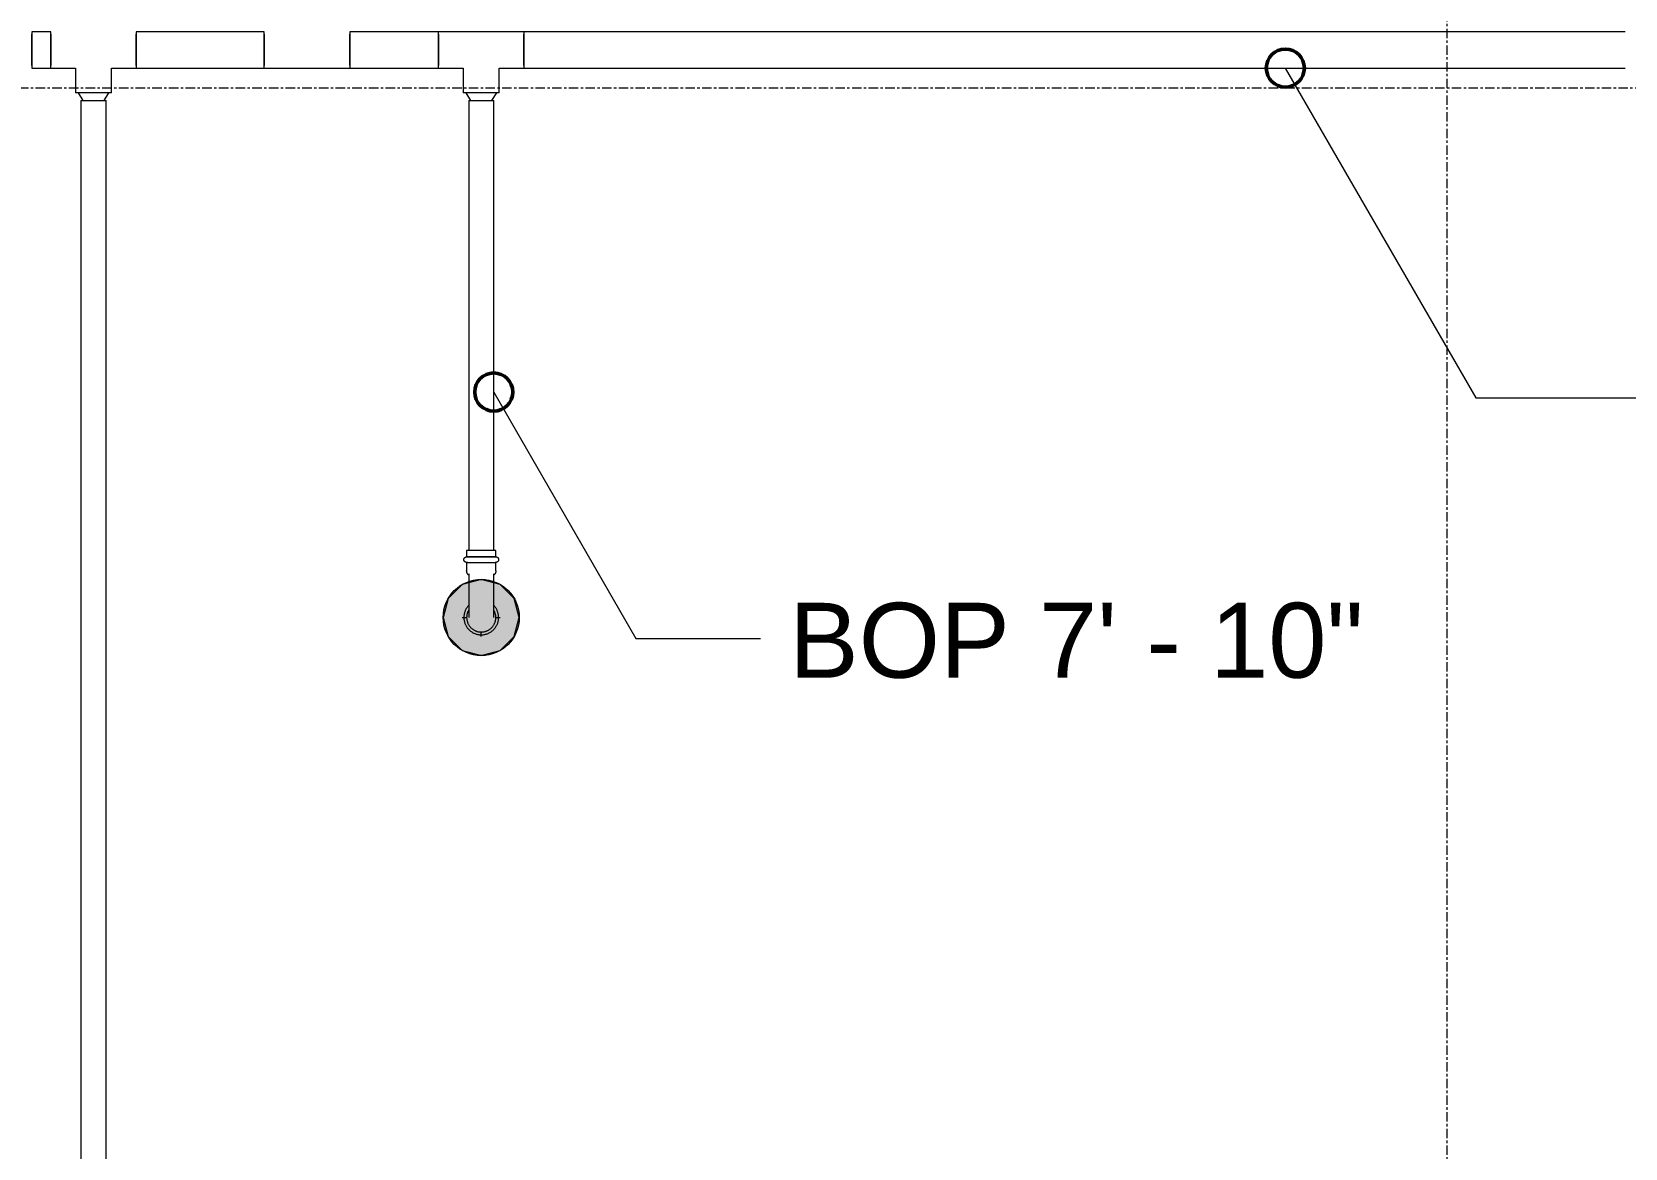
# Model space of a CAD drawing. Header units: inches. Extents: x -3679 to 241, y -496 to 1784.
# Drawn here: x -3156.3 to -3072.6, y 907.4 to 966 of the extents above; entities that cross this region are included whole.
import ezdxf

# ---------------------------------------------------------------- set-up
doc = ezdxf.new("R2010")
doc.units = ezdxf.units.IN
doc.header["$MEASUREMENT"] = 0
doc.linetypes.add('Grid Line', pattern=[0.875, 0.5, -0.125, 0.125, -0.125])
for name, color, linetype, lineweight in [('A-ANNO-NOTE', 250, 'Continuous', 9), ('G-ANNO-DIMS', 251, 'Continuous', 9), ('P-PIPE', 1, 'Continuous', 9), ('P-PIPE-CNTR', 1, 'Continuous', 9), ('S-GRID', 8, 'Continuous', 9)]:
    doc.layers.add(name, color=color, linetype=linetype, lineweight=lineweight)
doc.styles.add('Arial', font='arial.ttf', dxfattribs={"height": 3.934132})

# ---------------------------------------------------------------- blocks, each defined once
blk = doc.blocks.new('Victaulic-VicPress316-Elbow 90-45deg Style P568_P571 - Standard-V2-SECOND LEVEL')
at = {"layer": 'P-PIPE'}
for p, q in [((-3203.704, 731.097), (-3203.704, 730.203)), ((-3202.389, 730.206), (-3202.389, 731.097)), ((-3203.813, 730.051), (-3203.813, 729.6)), ((-3202.28, 729.6), (-3202.28, 730.051)), ((-3203.046, 729.6), (-3203.813, 729.6)), ((-3203.813, 729.309), (-3203.813, 728.97)), ((-3203.046, 729.309), (-3203.813, 729.309)), ((-3203.813, 728.97), (-3203.046, 728.97)), ((-3202.28, 729.6), (-3203.046, 729.6)), ((-3202.28, 729.309), (-3203.046, 729.309)), ((-3203.046, 728.97), (-3202.28, 728.97)), ((-3202.28, 728.97), (-3202.28, 729.309))]:
    blk.add_line(p, q, dxfattribs=at)
at = {"layer": 'P-PIPE', "flags": 128}
for points in [[(-3203.046, 733.402), (-3203.083, 733.401), (-3203.119, 733.399), (-3203.155, 733.395), (-3203.191, 733.39), (-3203.227, 733.384), (-3203.263, 733.376), (-3203.298, 733.366), (-3203.333, 733.356), (-3203.367, 733.344), (-3203.401, 733.33), (-3203.434, 733.315), (-3203.467, 733.299), (-3203.499, 733.281), (-3203.53, 733.263), (-3203.561, 733.243), (-3203.591, 733.222), (-3203.619, 733.199), (-3203.647, 733.176), (-3203.674, 733.151), (-3203.7, 733.125), (-3203.725, 733.099), (-3203.749, 733.071), (-3203.772, 733.043), (-3203.793, 733.013), (-3203.813, 732.983), (-3203.833, 732.952), (-3203.85, 732.92), (-3203.867, 732.887), (-3203.882, 732.854), (-3203.896, 732.82), (-3203.909, 732.786), (-3203.92, 732.751), (-3203.93, 732.716), (-3203.938, 732.681), (-3203.945, 732.645), (-3203.95, 732.609), (-3203.954, 732.573), (-3203.957, 732.536), (-3203.958, 732.5), (-3203.958, 732.463), (-3203.956, 732.427), (-3203.953, 732.391), (-3203.948, 732.354), (-3203.942, 732.318), (-3203.934, 732.283), (-3203.925, 732.247), (-3203.915, 732.212), (-3203.903, 732.178), (-3203.89, 732.144), (-3203.875, 732.11), (-3203.859, 732.078), (-3203.842, 732.045), (-3203.824, 732.014), (-3203.804, 731.983), (-3203.783, 731.953), (-3203.761, 731.924), (-3203.738, 731.896), (-3203.714, 731.869)], [(-3203.046, 733.257), (-3203.077, 733.256), (-3203.107, 733.254), (-3203.138, 733.251), (-3203.168, 733.247), (-3203.198, 733.241), (-3203.228, 733.235), (-3203.258, 733.227), (-3203.287, 733.218), (-3203.316, 733.207), (-3203.345, 733.196), (-3203.373, 733.183), (-3203.4, 733.17), (-3203.427, 733.155), (-3203.453, 733.139), (-3203.479, 733.123), (-3203.504, 733.105), (-3203.528, 733.086), (-3203.551, 733.066), (-3203.574, 733.046), (-3203.596, 733.024), (-3203.617, 733.002), (-3203.637, 732.978), (-3203.656, 732.954), (-3203.674, 732.93), (-3203.691, 732.904), (-3203.707, 732.878), (-3203.722, 732.851), (-3203.736, 732.824), (-3203.749, 732.796), (-3203.76, 732.768), (-3203.771, 732.739), (-3203.78, 732.71), (-3203.789, 732.68), (-3203.796, 732.65), (-3203.801, 732.62), (-3203.806, 732.59), (-3203.809, 732.559), (-3203.812, 732.529), (-3203.812, 732.498), (-3203.812, 732.468), (-3203.811, 732.437), (-3203.808, 732.406), (-3203.804, 732.376), (-3203.799, 732.346), (-3203.792, 732.316), (-3203.785, 732.286), (-3203.776, 732.257), (-3203.766, 732.228), (-3203.755, 732.199), (-3203.743, 732.171), (-3203.73, 732.143), (-3203.715, 732.116), (-3203.704, 732.096)], [(-3202.389, 731.858), (-3202.367, 731.881), (-3202.343, 731.909), (-3202.32, 731.937), (-3202.299, 731.967), (-3202.279, 731.997), (-3202.26, 732.028), (-3202.242, 732.06), (-3202.225, 732.093), (-3202.21, 732.126), (-3202.196, 732.16), (-3202.183, 732.194), (-3202.172, 732.229), (-3202.163, 732.264), (-3202.154, 732.299), (-3202.147, 732.335), (-3202.142, 732.371), (-3202.138, 732.407), (-3202.135, 732.444), (-3202.134, 732.48), (-3202.134, 732.517), (-3202.136, 732.553), (-3202.139, 732.589), (-3202.144, 732.626), (-3202.15, 732.662), (-3202.158, 732.697), (-3202.167, 732.733), (-3202.177, 732.768), (-3202.189, 732.802), (-3202.202, 732.836), (-3202.217, 732.87), (-3202.233, 732.902), (-3202.25, 732.935), (-3202.268, 732.966), (-3202.288, 732.997), (-3202.309, 733.027), (-3202.331, 733.056), (-3202.354, 733.084), (-3202.378, 733.111), (-3202.404, 733.137), (-3202.43, 733.163), (-3202.457, 733.187), (-3202.486, 733.21), (-3202.515, 733.231), (-3202.545, 733.252), (-3202.576, 733.271), (-3202.608, 733.29), (-3202.64, 733.307), (-3202.673, 733.322), (-3202.706, 733.336), (-3202.741, 733.349), (-3202.775, 733.361), (-3202.81, 733.371), (-3202.846, 733.38), (-3202.881, 733.387), (-3202.917, 733.393), (-3202.954, 733.397), (-3202.99, 733.4), (-3203.026, 733.402), (-3203.046, 733.402)], [(-3202.385, 732.102), (-3202.37, 732.129), (-3202.356, 732.156), (-3202.343, 732.184), (-3202.332, 732.212), (-3202.321, 732.241), (-3202.312, 732.27), (-3202.304, 732.3), (-3202.297, 732.33), (-3202.291, 732.36), (-3202.286, 732.39), (-3202.283, 732.421), (-3202.281, 732.451), (-3202.28, 732.482), (-3202.28, 732.512), (-3202.281, 732.543), (-3202.284, 732.574), (-3202.288, 732.604), (-3202.293, 732.634), (-3202.3, 732.664), (-3202.307, 732.694), (-3202.316, 732.723), (-3202.326, 732.752), (-3202.337, 732.781), (-3202.349, 732.809), (-3202.362, 732.837), (-3202.377, 732.864), (-3202.392, 732.89), (-3202.409, 732.916), (-3202.426, 732.941), (-3202.445, 732.966), (-3202.464, 732.989), (-3202.485, 733.012), (-3202.506, 733.034), (-3202.528, 733.055), (-3202.551, 733.075), (-3202.575, 733.095), (-3202.6, 733.113), (-3202.625, 733.13), (-3202.651, 733.147), (-3202.677, 733.162), (-3202.705, 733.176), (-3202.732, 733.189), (-3202.761, 733.201), (-3202.789, 733.212), (-3202.818, 733.222), (-3202.848, 733.23), (-3202.878, 733.238), (-3202.908, 733.244), (-3202.938, 733.249), (-3202.968, 733.253), (-3202.999, 733.255), (-3203.029, 733.256), (-3203.046, 733.257)], [(-3203.704, 732.49), (-3203.704, 732.489), (-3203.704, 732.486), (-3203.704, 732.48), (-3203.704, 732.472), (-3203.704, 732.462), (-3203.704, 732.45), (-3203.704, 732.436), (-3203.704, 732.419), (-3203.704, 732.401), (-3203.704, 732.38), (-3203.704, 732.357), (-3203.704, 732.333), (-3203.704, 732.306), (-3203.704, 732.277), (-3203.704, 732.247), (-3203.704, 732.214), (-3203.704, 732.18), (-3203.704, 732.144), (-3203.704, 732.107), (-3203.704, 732.068), (-3203.704, 732.027), (-3203.704, 731.985), (-3203.704, 731.941), (-3203.704, 731.896), (-3203.704, 731.85), (-3203.704, 731.802), (-3203.704, 731.754), (-3203.704, 731.704), (-3203.704, 731.653), (-3203.704, 731.602), (-3203.704, 731.549), (-3203.704, 731.496), (-3203.704, 731.443), (-3203.704, 731.388), (-3203.704, 731.334), (-3203.704, 731.279), (-3203.704, 731.223), (-3203.704, 731.168), (-3203.704, 731.112), (-3203.704, 731.097)], [(-3202.389, 731.097), (-3202.389, 731.153), (-3202.389, 731.208), (-3202.389, 731.264), (-3202.389, 731.319), (-3202.389, 731.374), (-3202.389, 731.428), (-3202.389, 731.482), (-3202.389, 731.535), (-3202.389, 731.588), (-3202.389, 731.639), (-3202.389, 731.69), (-3202.389, 731.74), (-3202.389, 731.789), (-3202.389, 731.837), (-3202.389, 731.884), (-3202.389, 731.929), (-3202.389, 731.973), (-3202.389, 732.016), (-3202.389, 732.057), (-3202.389, 732.096), (-3202.389, 732.134), (-3202.389, 732.171), (-3202.389, 732.205), (-3202.389, 732.238), (-3202.389, 732.269), (-3202.389, 732.298), (-3202.389, 732.326), (-3202.389, 732.351), (-3202.389, 732.374), (-3202.389, 732.395), (-3202.389, 732.414), (-3202.389, 732.432), (-3202.389, 732.446), (-3202.389, 732.459), (-3202.389, 732.47), (-3202.389, 732.478), (-3202.389, 732.484), (-3202.389, 732.488), (-3202.389, 732.49), (-3202.389, 732.49)], [(-3203.813, 730.051), (-3203.812, 730.062), (-3203.812, 730.073), (-3203.811, 730.084), (-3203.809, 730.094), (-3203.807, 730.105), (-3203.805, 730.116), (-3203.802, 730.126), (-3203.799, 730.137), (-3203.795, 730.147), (-3203.791, 730.157), (-3203.787, 730.167), (-3203.782, 730.177), (-3203.777, 730.186), (-3203.771, 730.196), (-3203.765, 730.205), (-3203.759, 730.214), (-3203.752, 730.222), (-3203.745, 730.231), (-3203.738, 730.239), (-3203.73, 730.246), (-3203.722, 730.254), (-3203.714, 730.261), (-3203.705, 730.268), (-3203.704, 730.269)], [(-3202.389, 730.269), (-3202.38, 730.262), (-3202.372, 730.255), (-3202.364, 730.248), (-3202.356, 730.24), (-3202.348, 730.232), (-3202.341, 730.224), (-3202.335, 730.215), (-3202.328, 730.207), (-3202.322, 730.197), (-3202.317, 730.188), (-3202.311, 730.179), (-3202.306, 730.169), (-3202.302, 730.159), (-3202.298, 730.149), (-3202.294, 730.139), (-3202.291, 730.128), (-3202.288, 730.118), (-3202.285, 730.107), (-3202.283, 730.096), (-3202.282, 730.086), (-3202.281, 730.075), (-3202.28, 730.064), (-3202.28, 730.053), (-3202.28, 730.051)], [(-3203.813, 729.309), (-3203.818, 729.309), (-3203.824, 729.309), (-3203.83, 729.31), (-3203.836, 729.31), (-3203.841, 729.311), (-3203.847, 729.313), (-3203.853, 729.314), (-3203.858, 729.316), (-3203.864, 729.318), (-3203.869, 729.32), (-3203.875, 729.322), (-3203.88, 729.325), (-3203.885, 729.328), (-3203.89, 729.331), (-3203.895, 729.334), (-3203.899, 729.337), (-3203.904, 729.341), (-3203.908, 729.345), (-3203.913, 729.349), (-3203.917, 729.353), (-3203.921, 729.357), (-3203.925, 729.361), (-3203.928, 729.366), (-3203.932, 729.371), (-3203.935, 729.375), (-3203.938, 729.38), (-3203.941, 729.385), (-3203.944, 729.391), (-3203.946, 729.396), (-3203.948, 729.401), (-3203.95, 729.407), (-3203.952, 729.412), (-3203.953, 729.418), (-3203.955, 729.424), (-3203.956, 729.429), (-3203.957, 729.435), (-3203.957, 729.441), (-3203.958, 729.447), (-3203.958, 729.452), (-3203.958, 729.458), (-3203.958, 729.464), (-3203.957, 729.47), (-3203.956, 729.476), (-3203.955, 729.481), (-3203.954, 729.487), (-3203.953, 729.493), (-3203.951, 729.498), (-3203.949, 729.504), (-3203.947, 729.509), (-3203.945, 729.515), (-3203.942, 729.52), (-3203.94, 729.525), (-3203.937, 729.53), (-3203.934, 729.535), (-3203.93, 729.54), (-3203.927, 729.544), (-3203.923, 729.549), (-3203.919, 729.553), (-3203.915, 729.557), (-3203.911, 729.561), (-3203.906, 729.565), (-3203.902, 729.569), (-3203.897, 729.572), (-3203.892, 729.576), (-3203.888, 729.579), (-3203.882, 729.582), (-3203.877, 729.584), (-3203.872, 729.587), (-3203.867, 729.589), (-3203.861, 729.591), (-3203.856, 729.593), (-3203.85, 729.595), (-3203.845, 729.596), (-3203.839, 729.597), (-3203.833, 729.598), (-3203.827, 729.599), (-3203.821, 729.599), (-3203.816, 729.599), (-3203.813, 729.6)], [(-3203.046, 729.6), (-3203.077, 729.6), (-3203.107, 729.6), (-3203.138, 729.6), (-3203.168, 729.6), (-3203.198, 729.6), (-3203.228, 729.6), (-3203.258, 729.6), (-3203.287, 729.6), (-3203.316, 729.6), (-3203.345, 729.6), (-3203.373, 729.6), (-3203.4, 729.6), (-3203.427, 729.6), (-3203.453, 729.6), (-3203.479, 729.6), (-3203.504, 729.6), (-3203.528, 729.6), (-3203.551, 729.6), (-3203.574, 729.6), (-3203.596, 729.6), (-3203.617, 729.6), (-3203.637, 729.6), (-3203.656, 729.6), (-3203.674, 729.6), (-3203.691, 729.6), (-3203.707, 729.6), (-3203.722, 729.6), (-3203.736, 729.6), (-3203.749, 729.6), (-3203.76, 729.6), (-3203.771, 729.6), (-3203.78, 729.6), (-3203.789, 729.6), (-3203.796, 729.6), (-3203.801, 729.6), (-3203.806, 729.6), (-3203.809, 729.6), (-3203.812, 729.6), (-3203.812, 729.6), (-3203.813, 729.6)], [(-3203.813, 729.6), (-3203.812, 729.6), (-3203.81, 729.6), (-3203.807, 729.6), (-3203.803, 729.6), (-3203.797, 729.6), (-3203.791, 729.6), (-3203.783, 729.6), (-3203.774, 729.6)], [(-3203.771, 729.309), (-3203.78, 729.309), (-3203.789, 729.309), (-3203.796, 729.309), (-3203.801, 729.309), (-3203.806, 729.309), (-3203.809, 729.309), (-3203.812, 729.309), (-3203.812, 729.309), (-3203.813, 729.309)], [(-3203.813, 729.309), (-3203.812, 729.309), (-3203.81, 729.309), (-3203.807, 729.309), (-3203.803, 729.309), (-3203.797, 729.309), (-3203.791, 729.309), (-3203.783, 729.309), (-3203.774, 729.309), (-3203.763, 729.309), (-3203.752, 729.309), (-3203.74, 729.309), (-3203.726, 729.309), (-3203.711, 729.309), (-3203.695, 729.309), (-3203.679, 729.309), (-3203.661, 729.309), (-3203.642, 729.309), (-3203.622, 729.309), (-3203.602, 729.309), (-3203.58, 729.309), (-3203.558, 729.309), (-3203.534, 729.309), (-3203.51, 729.309), (-3203.486, 729.309), (-3203.46, 729.309), (-3203.434, 729.309), (-3203.407, 729.309), (-3203.38, 729.309), (-3203.352, 729.309), (-3203.324, 729.309), (-3203.295, 729.309), (-3203.266, 729.309), (-3203.236, 729.309), (-3203.206, 729.309), (-3203.176, 729.309), (-3203.146, 729.309), (-3203.116, 729.309), (-3203.085, 729.309), (-3203.054, 729.309), (-3203.046, 729.309)], [(-3202.28, 729.6), (-3202.28, 729.6), (-3202.282, 729.6), (-3202.285, 729.6), (-3202.289, 729.6), (-3202.295, 729.6), (-3202.302, 729.6), (-3202.309, 729.6), (-3202.318, 729.6), (-3202.329, 729.6), (-3202.34, 729.6), (-3202.353, 729.6), (-3202.366, 729.6), (-3202.381, 729.6), (-3202.397, 729.6), (-3202.413, 729.6), (-3202.431, 729.6), (-3202.45, 729.6), (-3202.47, 729.6), (-3202.49, 729.6), (-3202.512, 729.6), (-3202.534, 729.6), (-3202.558, 729.6), (-3202.582, 729.6), (-3202.606, 729.6), (-3202.632, 729.6), (-3202.658, 729.6), (-3202.685, 729.6), (-3202.712, 729.6), (-3202.74, 729.6), (-3202.768, 729.6), (-3202.797, 729.6), (-3202.826, 729.6), (-3202.856, 729.6), (-3202.886, 729.6), (-3202.916, 729.6), (-3202.946, 729.6), (-3202.977, 729.6), (-3203.007, 729.6), (-3203.038, 729.6), (-3203.046, 729.6)], [(-3203.046, 729.309), (-3203.015, 729.309), (-3202.985, 729.309), (-3202.954, 729.309), (-3202.924, 729.309), (-3202.894, 729.309), (-3202.864, 729.309), (-3202.834, 729.309), (-3202.805, 729.309), (-3202.776, 729.309), (-3202.748, 729.309), (-3202.72, 729.309), (-3202.692, 729.309), (-3202.665, 729.309), (-3202.639, 729.309), (-3202.613, 729.309), (-3202.588, 729.309), (-3202.564, 729.309), (-3202.541, 729.309), (-3202.518, 729.309), (-3202.496, 729.309), (-3202.475, 729.309), (-3202.455, 729.309), (-3202.436, 729.309), (-3202.418, 729.309), (-3202.401, 729.309), (-3202.385, 729.309), (-3202.37, 729.309), (-3202.356, 729.309), (-3202.343, 729.309), (-3202.332, 729.309), (-3202.321, 729.309), (-3202.312, 729.309), (-3202.304, 729.309), (-3202.297, 729.309), (-3202.291, 729.309), (-3202.286, 729.309), (-3202.283, 729.309), (-3202.281, 729.309), (-3202.28, 729.309), (-3202.28, 729.309)], [(-3202.321, 729.6), (-3202.312, 729.6), (-3202.304, 729.6), (-3202.297, 729.6), (-3202.291, 729.6), (-3202.286, 729.6), (-3202.283, 729.6), (-3202.281, 729.6), (-3202.28, 729.6), (-3202.28, 729.6)], [(-3202.28, 729.309), (-3202.28, 729.309), (-3202.282, 729.309), (-3202.285, 729.309), (-3202.289, 729.309), (-3202.295, 729.309), (-3202.302, 729.309), (-3202.309, 729.309), (-3202.318, 729.309)], [(-3202.28, 729.6), (-3202.274, 729.599), (-3202.268, 729.599), (-3202.262, 729.598), (-3202.256, 729.598), (-3202.251, 729.597), (-3202.245, 729.595), (-3202.239, 729.594), (-3202.234, 729.592), (-3202.228, 729.59), (-3202.223, 729.588), (-3202.218, 729.586), (-3202.212, 729.583), (-3202.207, 729.58), (-3202.202, 729.577), (-3202.197, 729.574), (-3202.193, 729.571), (-3202.188, 729.567), (-3202.184, 729.563), (-3202.179, 729.559), (-3202.175, 729.555), (-3202.171, 729.551), (-3202.167, 729.547), (-3202.164, 729.542), (-3202.16, 729.537), (-3202.157, 729.533), (-3202.154, 729.528), (-3202.151, 729.523), (-3202.149, 729.517), (-3202.146, 729.512), (-3202.144, 729.507), (-3202.142, 729.501), (-3202.14, 729.496), (-3202.139, 729.49), (-3202.137, 729.484), (-3202.136, 729.479), (-3202.135, 729.473), (-3202.135, 729.467), (-3202.134, 729.461), (-3202.134, 729.456), (-3202.134, 729.45), (-3202.134, 729.444), (-3202.135, 729.438), (-3202.136, 729.432), (-3202.137, 729.427), (-3202.138, 729.421), (-3202.139, 729.415), (-3202.141, 729.41), (-3202.143, 729.404), (-3202.145, 729.399), (-3202.147, 729.393), (-3202.15, 729.388), (-3202.152, 729.383), (-3202.155, 729.378), (-3202.159, 729.373), (-3202.162, 729.368), (-3202.165, 729.364), (-3202.169, 729.359), (-3202.173, 729.355), (-3202.177, 729.351), (-3202.181, 729.347), (-3202.186, 729.343), (-3202.19, 729.339), (-3202.195, 729.336), (-3202.2, 729.332), (-3202.205, 729.329), (-3202.21, 729.326), (-3202.215, 729.324), (-3202.22, 729.321), (-3202.225, 729.319), (-3202.231, 729.317), (-3202.236, 729.315), (-3202.242, 729.313), (-3202.248, 729.312), (-3202.253, 729.311), (-3202.259, 729.31), (-3202.265, 729.309), (-3202.271, 729.309), (-3202.276, 729.309), (-3202.28, 729.309)]]:
    blk.add_lwpolyline(points, dxfattribs=at)

msp = doc.modelspace()

# ---------------------------------------------------------------- hatches: boundary and pattern name
at = {"layer": 'A-ANNO-NOTE'}
h = msp.add_hatch(color=256, dxfattribs=at)
edge = h.paths.add_edge_path(flags=0)
edge.add_arc((-3132.722, 935.21), 2, 0, 360)
msp.add_hatch(color=256, dxfattribs=at).paths.add_polyline_path([(-3132.722, 933.21), (-3131.722, 933.477), (-3130.99, 934.21), (-3130.722, 935.21), (-3130.99, 936.21), (-3131.722, 936.942), (-3132.722, 937.21), (-3133.722, 936.942), (-3134.454, 936.21), (-3134.722, 935.21), (-3134.454, 934.21), (-3133.722, 933.477), (-3133.368, 933.382)], flags=0)

# ---------------------------------------------------------------- linework, layer by layer
for p, q in [((-3132.722, 937.21), (-3133.722, 936.942)), ((-3131.722, 936.942), (-3132.722, 937.21)), ((-3133.722, 936.942), (-3134.454, 936.21)), ((-3130.99, 936.21), (-3131.722, 936.942)), ((-3134.454, 936.21), (-3134.722, 935.21)), ((-3130.722, 935.21), (-3130.99, 936.21)), ((-3134.722, 935.21), (-3134.454, 934.21)), ((-3130.99, 934.21), (-3130.722, 935.21)), ((-3134.454, 934.21), (-3133.722, 933.477)), ((-3131.722, 933.477), (-3130.99, 934.21)), ((-3133.722, 933.477), (-3133.368, 933.382)), ((-3133.368, 933.382), (-3132.722, 933.21)), ((-3132.722, 933.21), (-3131.722, 933.477))]:
    msp.add_line(p, q, dxfattribs=at)
msp.add_circle((-3132.722, 935.21), 2, dxfattribs=at)
at = {"layer": 'G-ANNO-DIMS'}
for p, q in [((-3090.492, 964.05), (-3080.493, 946.731)), ((-3132.065, 947.043), (-3124.598, 934.11)), ((-3080.493, 946.731), (-3065.258, 946.731)), ((-3124.598, 934.11), (-3118.063, 934.11))]:
    msp.add_line(p, q, dxfattribs=at)
at = {"layer": 'G-ANNO-DIMS', "lineweight": 50}
for centre in [(-3090.492, 964.05), (-3132.065, 947.043)]:
    msp.add_circle(centre, 1, dxfattribs=at)
at = {"layer": 'P-PIPE'}
for p, q in [((-3156.323, 965.951), (-3156.323, 964.049)), ((-3155.33, 965.95), (-3156.323, 965.95)), ((-3156.323, 965.672), (-3156.323, 965.823)), ((-3156.323, 965.475), (-3156.323, 965.672)), ((-3155.33, 964.049), (-3155.33, 965.951)), ((-3155.33, 965.823), (-3155.33, 965.672)), ((-3155.33, 965.672), (-3155.33, 965.475)), ((-3150.842, 965.951), (-3150.842, 964.049)), ((-3144.118, 965.95), (-3150.842, 965.95)), ((-3150.842, 965.672), (-3150.842, 965.823)), ((-3150.842, 965.475), (-3150.842, 965.672)), ((-3144.118, 964.049), (-3144.118, 965.951)), ((-3144.118, 965.823), (-3144.118, 965.672)), ((-3144.118, 965.672), (-3144.118, 965.475)), ((-3139.63, 965.951), (-3139.63, 964.049)), ((-3134.966, 965.95), (-3139.63, 965.95)), ((-3139.63, 965.672), (-3139.63, 965.823)), ((-3139.63, 965.475), (-3139.63, 965.672)), ((-3130.478, 965.951), (-3134.966, 965.951)), ((-3134.966, 964.049), (-3134.966, 965.951)), ((-3134.966, 965.823), (-3134.966, 965.672)), ((-3134.966, 965.672), (-3134.966, 965.475)), ((-3130.478, 965.951), (-3130.478, 964.049)), ((-3072.646, 965.95), (-3130.478, 965.95)), ((-3130.478, 965.672), (-3130.478, 965.823)), ((-3130.478, 965.475), (-3130.478, 965.672)), ((-3156.323, 965.246), (-3156.323, 965.475)), ((-3156.323, 964.754), (-3156.323, 965.246)), ((-3155.33, 965.475), (-3155.33, 965.246)), ((-3155.33, 965.246), (-3155.33, 964.754)), ((-3150.842, 965.246), (-3150.842, 965.475)), ((-3150.842, 964.754), (-3150.842, 965.246)), ((-3144.118, 965.475), (-3144.118, 965.246)), ((-3144.118, 965.246), (-3144.118, 964.754)), ((-3139.63, 965.246), (-3139.63, 965.475)), ((-3139.63, 964.754), (-3139.63, 965.246)), ((-3134.966, 965.475), (-3134.966, 965.246)), ((-3134.966, 965.246), (-3134.966, 964.754)), ((-3130.478, 965.246), (-3130.478, 965.475)), ((-3130.478, 964.754), (-3130.478, 965.246)), ((-3156.323, 964.525), (-3156.323, 964.754)), ((-3156.323, 964.328), (-3156.323, 964.525)), ((-3156.323, 964.177), (-3156.323, 964.328)), ((-3156.323, 964.05), (-3155.33, 964.05)), ((-3155.33, 964.754), (-3155.33, 964.525)), ((-3155.33, 964.525), (-3155.33, 964.328)), ((-3155.33, 964.328), (-3155.33, 964.177)), ((-3155.33, 964.049), (-3154.037, 964.049)), ((-3154.037, 964.049), (-3154.037, 962.756)), ((-3152.135, 964.049), (-3150.842, 964.049)), ((-3152.135, 962.756), (-3152.135, 964.049)), ((-3150.842, 964.525), (-3150.842, 964.754)), ((-3150.842, 964.328), (-3150.842, 964.525)), ((-3150.842, 964.177), (-3150.842, 964.328)), ((-3150.842, 964.05), (-3144.118, 964.05)), ((-3144.118, 964.754), (-3144.118, 964.525)), ((-3144.118, 964.525), (-3144.118, 964.328)), ((-3144.118, 964.328), (-3144.118, 964.177)), ((-3144.118, 964.049), (-3139.63, 964.049)), ((-3139.63, 964.525), (-3139.63, 964.754)), ((-3139.63, 964.328), (-3139.63, 964.525)), ((-3139.63, 964.177), (-3139.63, 964.328)), ((-3139.63, 964.05), (-3134.966, 964.05)), ((-3134.966, 964.754), (-3134.966, 964.525)), ((-3134.966, 964.525), (-3134.966, 964.328)), ((-3134.966, 964.328), (-3134.966, 964.177)), ((-3134.966, 964.049), (-3133.673, 964.049)), ((-3133.673, 964.049), (-3133.673, 962.756)), ((-3131.772, 964.049), (-3130.478, 964.049)), ((-3131.772, 962.756), (-3131.772, 964.049)), ((-3130.478, 964.525), (-3130.478, 964.754)), ((-3130.478, 964.328), (-3130.478, 964.525)), ((-3130.478, 964.177), (-3130.478, 964.328)), ((-3130.478, 964.05), (-3072.646, 964.05)), ((-3152.135, 962.756), (-3154.037, 962.756)), ((-3153.899, 962.756), (-3153.649, 962.35)), ((-3153.744, 962.35), (-3153.744, 860.206)), ((-3153.744, 962.35), (-3152.429, 962.35)), ((-3152.524, 962.35), (-3152.274, 962.756)), ((-3152.429, 860.206), (-3152.429, 962.35)), ((-3131.772, 962.756), (-3133.673, 962.756)), ((-3133.535, 962.756), (-3133.285, 962.35)), ((-3133.38, 962.35), (-3133.38, 938.73)), ((-3133.38, 962.35), (-3132.065, 962.35)), ((-3132.16, 962.35), (-3131.91, 962.756)), ((-3132.065, 938.73), (-3132.065, 962.35))]:
    msp.add_line(p, q, dxfattribs=at)
at = {"layer": 'P-PIPE-CNTR'}
for p, q in [((-3133.722, 935.21), (-3133.458, 935.21)), ((-3131.986, 935.21), (-3131.722, 935.21)), ((-3132.722, 934.21), (-3132.722, 934.472))]:
    msp.add_line(p, q, dxfattribs=at)
at = {"layer": 'S-GRID', "linetype": 'Grid Line'}
for p, q in [((-3081.998, -484.257), (-3081.998, 1771.743)), ((228, 963), (-3666.394, 963))]:
    msp.add_line(p, q, dxfattribs=at)

# ---------------------------------------------------------------- block references
at = {"layer": 'P-PIPE', "rotation": 180}
msp.add_blockref('Victaulic-VicPress316-Elbow 90-45deg Style P568_P571 - Standard-V2-SECOND LEVEL', (-6335.768, 1667.7), dxfattribs=at)

# ---------------------------------------------------------------- texts
at = {"layer": 'G-ANNO-DIMS', "insert": (-3116.563, 935.979), "char_height": 3.93413, "width": 35.952, "attachment_point": 1, "line_spacing_factor": 0.938532, "style": 'Arial'}
msp.add_mtext('BOP 7\' - 10"', dxfattribs=at)

doc.saveas('drawing.dxf')
